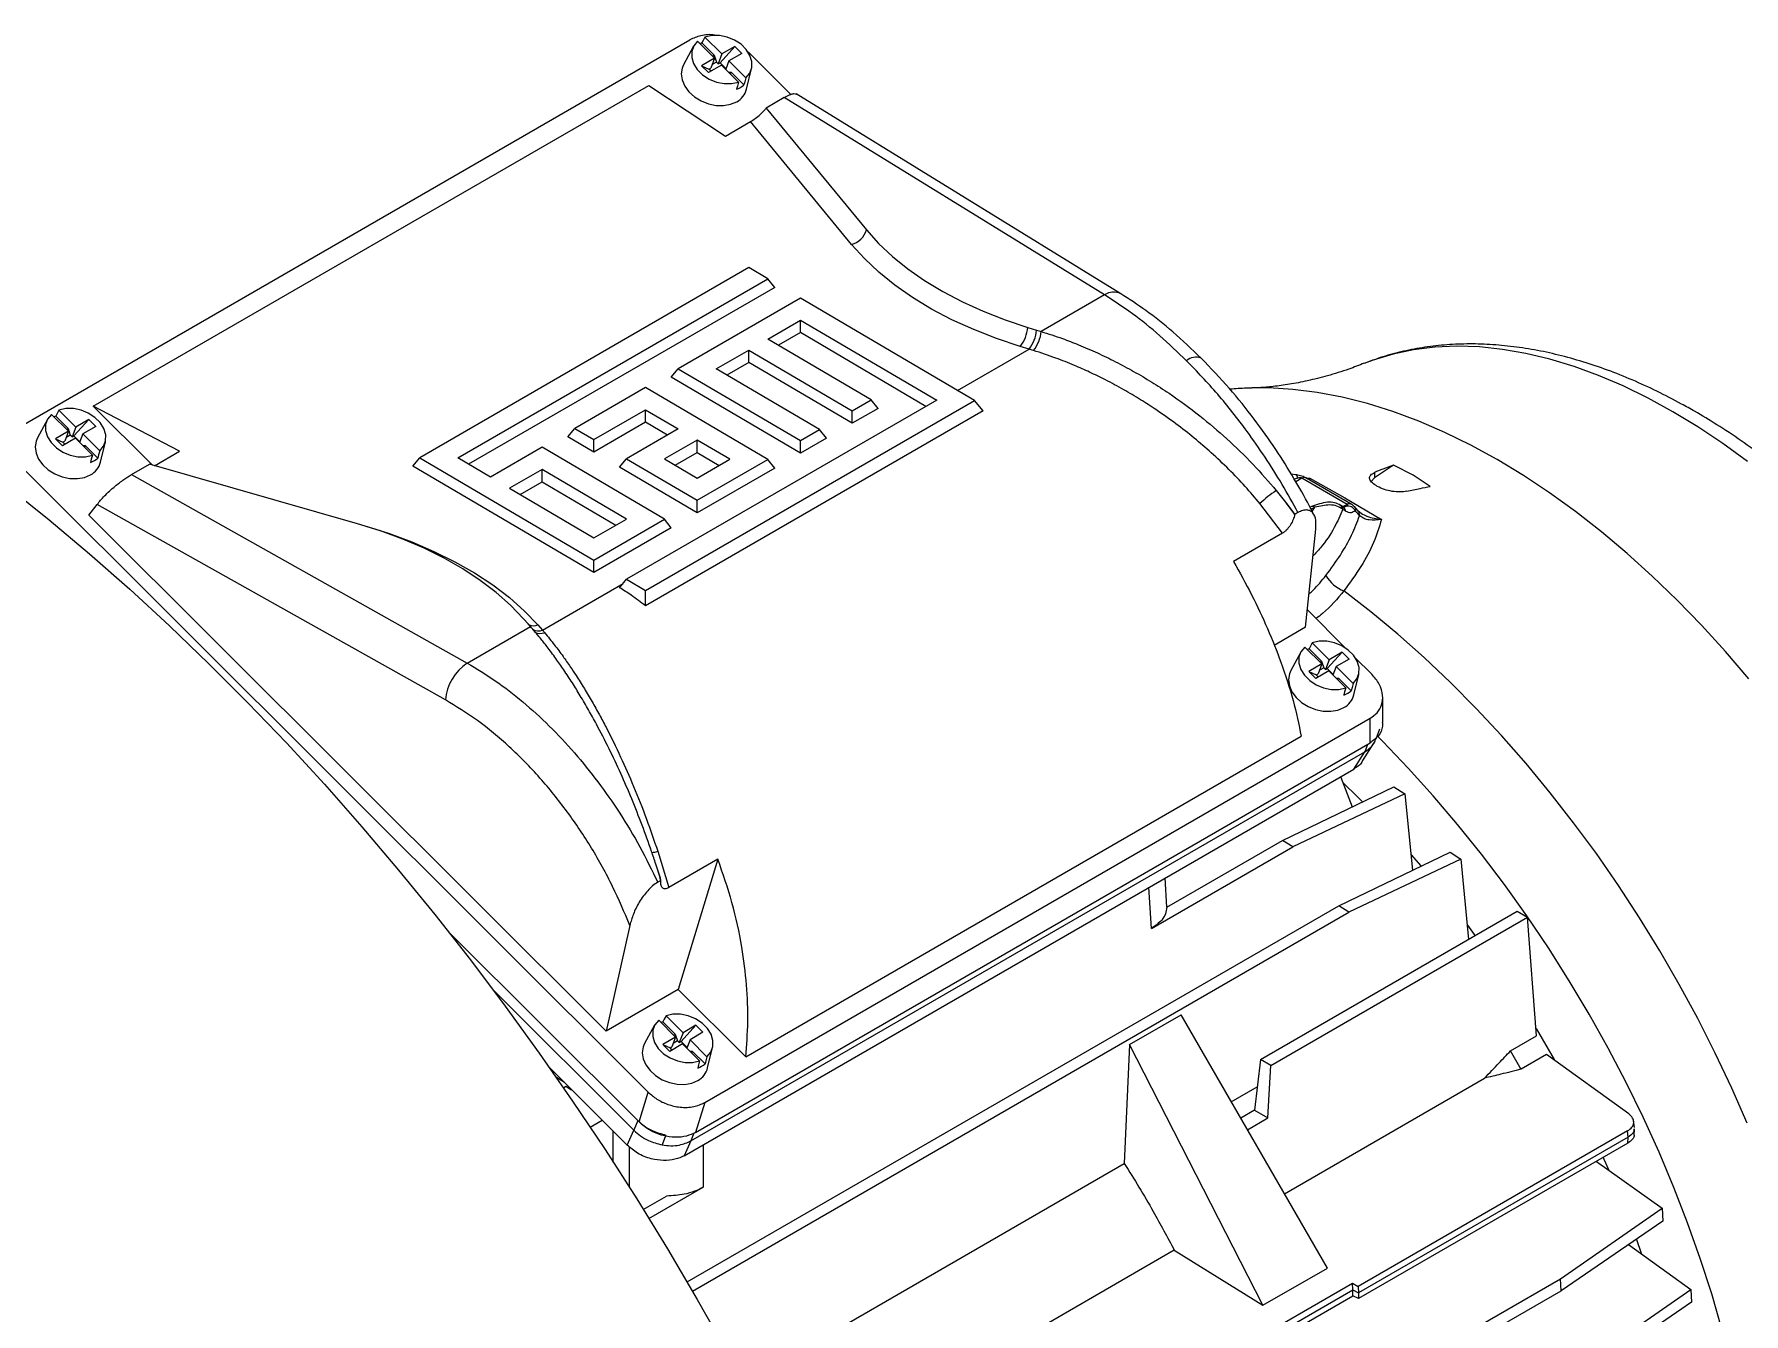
# Model space of a CAD drawing. Header units: millimetres. Extents: x 2 to 418, y 2 to 295.
# Drawn here: x 190.35 to 223.09, y 112.92 to 137.42 of the extents above; entities that cross this region are included whole.
import ezdxf

# ---------------------------------------------------------------- set-up
doc = ezdxf.new("R2010")
doc.units = ezdxf.units.MM

msp = doc.modelspace()

# ---------------------------------------------------------------- linework, layer by layer
at = {"color": 7, "linetype": 'Continuous', "lineweight": 25}
for p, q in [((190.163, 129.96), (202.908, 137.317)), ((202.978, 137.192), (202.786, 136.837)), ((203.056, 137.288), (203.381, 136.964)), ((203.137, 137.256), (203.374, 137.019)), ((203.197, 137.369), (203.522, 137.045)), ((203.77, 137.188), (203.485, 136.877)), ((203.77, 137.188), (203.522, 137.045)), ((203.903, 137.056), (203.77, 137.188)), ((203.381, 136.964), (203.133, 136.821)), ((203.381, 136.964), (203.308, 136.775)), ((203.417, 136.89), (203.334, 136.843)), ((203.343, 137.001), (203.374, 137.019)), ((203.374, 137.019), (203.417, 136.89)), ((203.45, 136.857), (203.417, 136.89)), ((203.522, 137.045), (203.45, 136.857)), ((203.45, 136.857), (203.485, 136.877)), ((203.598, 136.765), (203.485, 136.877)), ((203.655, 136.913), (203.593, 136.752)), ((203.903, 137.056), (203.655, 136.913)), ((203.655, 136.913), (203.98, 136.589)), ((204.021, 137.085), (204.839, 136.268)), ((203.266, 136.688), (203.133, 136.821)), ((203.133, 136.821), (203.273, 136.755)), ((203.514, 136.831), (203.266, 136.688)), ((203.273, 136.755), (203.308, 136.775)), ((203.313, 136.715), (203.273, 136.755)), ((203.514, 136.831), (203.839, 136.507)), ((203.707, 136.688), (203.656, 136.69)), ((203.675, 136.67), (203.707, 136.688)), ((203.944, 136.451), (203.707, 136.688)), ((203.993, 136.372), (204.088, 136.764)), ((191.482, 130.302), (202.121, 136.444)), ((202.121, 136.444), (203.589, 135.474)), ((204.713, 136.209), (204.369, 136.01)), ((210.85, 132.431), (204.713, 136.209)), ((211.16, 132.454), (204.945, 136.281)), ((204.369, 136.01), (206.288, 133.679)), ((203.589, 135.474), (204.069, 135.751)), ((206.005, 133.398), (204.069, 135.751)), ((204.038, 132.954), (197.736, 129.315)), ((204.402, 132.74), (204.038, 132.954)), ((198.462, 129.312), (204.402, 132.74)), ((204.532, 132.577), (204.402, 132.74)), ((204.532, 132.577), (198.667, 129.191)), ((205.028, 132.372), (202.685, 131.019)), ((208.361, 130.413), (205.028, 132.372)), ((210.85, 132.431), (209.637, 131.731)), ((204.401, 131.587), (205.028, 131.949)), ((205.027, 131.71), (205.028, 131.949)), ((205.028, 131.949), (207.635, 130.417)), ((205.027, 131.71), (204.606, 131.467)), ((207.429, 130.298), (205.027, 131.71)), ((209.381, 131.81), (209.549, 131.758)), ((209.549, 131.758), (209.637, 131.731)), ((203.412, 131.016), (204.038, 131.377)), ((204.037, 131.138), (204.038, 131.377)), ((204.038, 131.377), (206.018, 130.214)), ((206.381, 130.423), (204.401, 131.587)), ((209.404, 131.394), (209.236, 131.446)), ((202.552, 130.858), (202.685, 131.019)), ((202.685, 131.019), (205.028, 129.642)), ((205.391, 129.852), (203.412, 131.016)), ((204.037, 131.138), (203.616, 130.895)), ((206.017, 129.974), (204.037, 131.138)), ((202.059, 130.657), (200.705, 129.876)), ((204.401, 129.28), (202.059, 130.657)), ((205.027, 129.403), (202.552, 130.858)), ((207.635, 130.417), (201.695, 126.988)), ((202.058, 126.774), (208.361, 130.413)), ((206.018, 130.214), (206.381, 130.423)), ((206.512, 130.26), (206.381, 130.423)), ((208.522, 130.212), (208.361, 130.413)), ((190.604, 130.048), (190.412, 129.694)), ((190.682, 130.144), (191.007, 129.82)), ((190.763, 130.112), (191, 129.876)), ((190.823, 130.226), (191.148, 129.902)), ((191.395, 130.045), (191.111, 129.734)), ((191.395, 130.045), (191.148, 129.902)), ((191.528, 129.912), (191.395, 130.045)), ((192.613, 129.175), (191.482, 130.302)), ((193.134, 129.438), (191.482, 130.302)), ((202.057, 129.995), (201.067, 129.424)), ((201.069, 129.663), (202.058, 130.234)), ((202.057, 129.995), (202.058, 130.234)), ((208.522, 130.212), (202.057, 126.48)), ((202.479, 129.747), (202.057, 129.995)), ((202.058, 130.234), (202.685, 129.866)), ((206.512, 130.26), (206.017, 129.974)), ((206.017, 129.974), (206.018, 130.214)), ((191.007, 129.82), (190.759, 129.677)), ((190.892, 129.545), (190.759, 129.677)), ((190.759, 129.677), (190.899, 129.611)), ((191.139, 129.688), (190.892, 129.545)), ((191.007, 129.82), (190.934, 129.632)), ((191.042, 129.747), (190.96, 129.699)), ((190.969, 129.858), (191, 129.876)), ((191, 129.876), (191.042, 129.747)), ((191.075, 129.713), (191.042, 129.747)), ((191.148, 129.902), (191.075, 129.713)), ((191.075, 129.713), (191.111, 129.734)), ((191.224, 129.621), (191.111, 129.734)), ((191.139, 129.688), (191.464, 129.363)), ((191.281, 129.769), (191.219, 129.608)), ((191.528, 129.912), (191.281, 129.769)), ((191.281, 129.769), (191.606, 129.445)), ((200.572, 129.715), (200.705, 129.876)), ((201.067, 129.424), (200.572, 129.715)), ((200.705, 129.876), (201.069, 129.663)), ((201.067, 129.424), (201.069, 129.663)), ((202.685, 129.866), (201.695, 129.294)), ((205.522, 129.688), (205.027, 129.403)), ((205.028, 129.642), (205.391, 129.852)), ((205.522, 129.688), (205.391, 129.852)), ((190.899, 129.611), (190.934, 129.632)), ((190.939, 129.572), (190.899, 129.611)), ((191.332, 129.544), (191.281, 129.546)), ((191.301, 129.526), (191.332, 129.544)), ((191.569, 129.308), (191.332, 129.544)), ((191.619, 129.229), (191.714, 129.621)), ((192.656, 129.162), (193.134, 129.438)), ((200.079, 129.515), (199.089, 128.943)), ((202.422, 128.137), (200.079, 129.515)), ((203.048, 129.653), (202.422, 129.291)), ((202.626, 129.17), (203.047, 129.413)), ((203.047, 129.413), (203.048, 129.653)), ((203.047, 129.413), (203.469, 129.165)), ((203.675, 129.284), (203.048, 129.653)), ((205.027, 129.403), (205.028, 129.642)), ((190.13, 129.116), (202.11, 117.168)), ((192.212, 128.992), (192.556, 129.191)), ((196.54, 128.052), (192.556, 129.191)), ((197.602, 129.153), (197.736, 129.315)), ((201.067, 127.117), (197.602, 129.153)), ((197.736, 129.315), (201.068, 127.356)), ((199.089, 128.943), (198.462, 129.312)), ((200.079, 129.092), (199.452, 128.73)), ((200.078, 128.852), (200.079, 129.092)), ((201.696, 128.141), (200.079, 129.092)), ((201.562, 129.133), (201.695, 129.294)), ((203.047, 128.26), (201.562, 129.133)), ((201.695, 129.294), (203.048, 128.499)), ((202.422, 129.291), (203.048, 128.922)), ((204.532, 129.117), (203.047, 128.26)), ((203.048, 128.922), (203.675, 129.284)), ((203.048, 128.499), (204.401, 129.28)), ((204.532, 129.117), (204.401, 129.28)), ((214.504, 128.99), (214.425, 129.002)), ((216.381, 129.173), (216.019, 128.927)), ((216.019, 129.032), (216.019, 128.927)), ((216.759, 128.982), (216.381, 129.173)), ((192.212, 128.992), (198.642, 125.383)), ((199.452, 128.73), (201.068, 127.779)), ((199.657, 128.609), (200.078, 128.852)), ((200.078, 128.852), (201.489, 128.022)), ((215.497, 128.422), (214.63, 128.922)), ((214.69, 128.934), (214.699, 128.93)), ((214.703, 128.928), (214.7, 128.93)), ((215.569, 128.428), (214.703, 128.928)), ((214.783, 128.925), (215.454, 128.549)), ((216.019, 128.927), (215.956, 128.86)), ((217.088, 128.765), (216.759, 128.982)), ((191.399, 128.214), (191.556, 128.421)), ((198.225, 124.678), (191.556, 128.421)), ((203.047, 128.26), (203.048, 128.499)), ((214.257, 127.87), (213.826, 128.437)), ((214.813, 128.378), (214.786, 128.365)), ((215.423, 128.367), (215.369, 128.405)), ((215.454, 128.549), (216.153, 128.134)), ((215.572, 128.426), (215.569, 128.428)), ((215.633, 128.377), (215.639, 128.37)), ((215.697, 128.306), (215.634, 128.378)), ((201.303, 118.337), (191.399, 128.214)), ((201.068, 127.779), (201.696, 128.141)), ((201.068, 127.356), (202.422, 128.137)), ((202.552, 127.974), (202.422, 128.137)), ((214.49, 128.223), (214.491, 128.229)), ((214.553, 128.265), (214.491, 128.229)), ((215.703, 128.299), (215.699, 128.304)), ((215.764, 128.249), (215.702, 128.3)), ((202.552, 127.974), (201.067, 127.117)), ((214.257, 127.87), (213.32, 127.329)), ((214.699, 126.07), (214.895, 127.945)), ((201.067, 127.117), (201.068, 127.356)), ((201.562, 126.826), (201.695, 126.988)), ((201.695, 126.988), (202.058, 126.774)), ((202.057, 126.48), (202.058, 126.774)), ((214.733, 126.4), (215.465, 125.67)), ((198.642, 125.383), (199.854, 126.083)), ((199.808, 126.135), (199.721, 126.233)), ((199.854, 126.083), (199.808, 126.135)), ((199.997, 126.112), (200.084, 126.014)), ((214.699, 126.07), (214.096, 125.722)), ((214.826, 125.772), (215.151, 125.447)), ((214.607, 125.594), (214.415, 125.239)), ((214.685, 125.69), (215.01, 125.366)), ((214.766, 125.658), (215.003, 125.421)), ((214.972, 125.403), (215.003, 125.421)), ((215.003, 125.421), (215.046, 125.292)), ((215.151, 125.447), (215.079, 125.259)), ((215.399, 125.59), (215.114, 125.279)), ((215.399, 125.59), (215.151, 125.447)), ((215.532, 125.458), (215.284, 125.315)), ((215.532, 125.458), (215.399, 125.59)), ((215.651, 125.485), (215.968, 125.168)), ((215.01, 125.366), (214.762, 125.223)), ((214.895, 125.09), (214.762, 125.223)), ((214.762, 125.223), (214.902, 125.157)), ((215.143, 125.233), (214.895, 125.09)), ((214.902, 125.157), (214.937, 125.177)), ((214.942, 125.117), (214.902, 125.157)), ((215.01, 125.366), (214.937, 125.177)), ((215.046, 125.292), (214.963, 125.245)), ((215.079, 125.259), (215.046, 125.292)), ((215.079, 125.259), (215.114, 125.279)), ((215.227, 125.167), (215.114, 125.279)), ((215.143, 125.233), (215.468, 124.909)), ((215.284, 125.315), (215.222, 125.154)), ((215.284, 125.315), (215.609, 124.991)), ((215.335, 125.09), (215.284, 125.092)), ((215.304, 125.072), (215.335, 125.09)), ((215.573, 124.853), (215.335, 125.09)), ((215.622, 124.774), (215.717, 125.166)), ((216.177, 124.254), (216.177, 124.724)), ((203.191, 116.968), (215.934, 124.325)), ((215.934, 123.854), (215.934, 124.325)), ((216.051, 123.933), (216.123, 124.121)), ((203.016, 116.396), (215.934, 123.854)), ((203.977, 117.841), (214.616, 123.982)), ((215.795, 123.516), (216.008, 123.847)), ((202.928, 116.235), (215.834, 123.685)), ((215.621, 123.354), (215.834, 123.685)), ((202.797, 115.951), (215.621, 123.354)), ((215.371, 123.21), (215.593, 122.628)), ((214.26, 121.989), (216.392, 123.011)), ((216.602, 122.879), (214.458, 121.866)), ((216.392, 123.011), (216.602, 122.879)), ((216.602, 122.879), (216.747, 121.416)), ((211.748, 120.302), (214.458, 121.866)), ((212.041, 120.708), (214.26, 121.989)), ((214.458, 121.866), (214.26, 121.989)), ((202.292, 121.779), (202.506, 121.086)), ((203.443, 121.627), (202.506, 121.086)), ((203.443, 121.627), (202.682, 119.133)), ((215.334, 120.738), (217.465, 121.761)), ((217.674, 121.627), (215.53, 120.615)), ((216.722, 121.712), (216.905, 121.498)), ((217.465, 121.761), (217.674, 121.627)), ((217.674, 121.627), (217.818, 120.091)), ((202.354, 121.223), (202.292, 121.186)), ((202.354, 121.223), (202.354, 121.217)), ((212.041, 120.708), (212.008, 121.268)), ((202.854, 113.534), (215.334, 120.738)), ((202.958, 113.357), (215.53, 120.615)), ((213.836, 117.792), (218.753, 120.631)), ((214.033, 117.678), (218.951, 120.517)), ((215.53, 120.615), (215.334, 120.738)), ((218.753, 120.631), (218.951, 120.517)), ((219.124, 118.245), (218.951, 120.517)), ((198.288, 120.235), (201.935, 116.597)), ((201.758, 120.361), (201.303, 118.337)), ((199.136, 119.131), (201.836, 116.437)), ((202.682, 119.133), (201.303, 118.337)), ((203.977, 117.841), (202.682, 119.133)), ((202.31, 118.546), (202.635, 118.222)), ((202.452, 118.628), (202.777, 118.304)), ((211.326, 118.079), (212.316, 118.65)), ((215.116, 113.8), (212.316, 118.65)), ((202.233, 118.45), (202.04, 118.096)), ((202.635, 118.222), (202.388, 118.079)), ((202.392, 118.514), (202.629, 118.278)), ((202.635, 118.222), (202.563, 118.034)), ((202.598, 118.26), (202.629, 118.278)), ((202.629, 118.278), (202.671, 118.149)), ((202.777, 118.304), (202.704, 118.116)), ((203.024, 118.447), (202.74, 118.136)), ((203.024, 118.447), (202.777, 118.304)), ((203.157, 118.314), (202.91, 118.171)), ((203.157, 118.314), (203.024, 118.447)), ((218.624, 117.956), (219.124, 118.245)), ((202.521, 117.947), (202.388, 118.079)), ((202.388, 118.079), (202.528, 118.013)), ((202.768, 118.09), (202.521, 117.947)), ((202.528, 118.013), (202.563, 118.034)), ((202.567, 117.974), (202.528, 118.013)), ((202.671, 118.149), (202.589, 118.101)), ((202.704, 118.116), (202.671, 118.149)), ((202.704, 118.116), (202.74, 118.136)), ((202.853, 118.023), (202.74, 118.136)), ((202.768, 118.09), (203.093, 117.766)), ((202.91, 118.171), (202.848, 118.01)), ((202.91, 118.171), (203.235, 117.847)), ((202.961, 117.946), (202.91, 117.948)), ((202.93, 117.928), (202.961, 117.946)), ((203.198, 117.71), (202.961, 117.946)), ((203.248, 117.631), (203.343, 118.023)), ((211.326, 118.079), (211.228, 115.802)), ((213.881, 113.088), (211.326, 118.079)), ((219.316, 117.887), (218.827, 117.605)), ((220.887, 116.752), (219.316, 117.887)), ((200.218, 117.638), (201.706, 116.154)), ((213.836, 117.792), (213.722, 116.82)), ((214.033, 117.678), (213.836, 117.792)), ((213.976, 116.674), (214.033, 117.678)), ((200.504, 117.353), (200.351, 117.448)), ((200.485, 117.253), (200.53, 117.279)), ((200.53, 117.279), (200.643, 117.214)), ((213.277, 116.985), (213.775, 117.272)), ((214.295, 115.223), (218.128, 117.436)), ((201.935, 116.597), (202.11, 117.168)), ((203.191, 116.968), (203.016, 116.396)), ((200.998, 116.498), (201.228, 116.631)), ((213.722, 116.82), (213.46, 116.669)), ((213.587, 116.449), (213.976, 116.674)), ((213.722, 116.82), (213.976, 116.674)), ((220.998, 116.492), (220.98, 116.626)), ((201.441, 115.825), (201.441, 116.418)), ((201.706, 116.154), (201.836, 116.437)), ((202.928, 116.235), (202.797, 115.951)), ((220.865, 116.424), (215.707, 113.446)), ((220.877, 116.307), (215.71, 113.324)), ((220.877, 116.307), (220.865, 116.424)), ((220.871, 116.191), (220.877, 116.307)), ((220.99, 116.344), (220.999, 116.465)), ((220.871, 116.191), (215.713, 113.214)), ((203.944, 111.597), (211.228, 115.802)), ((220.268, 115.843), (221.531, 114.947)), ((202.124, 114.746), (203.165, 115.347)), ((202.016, 114.92), (202.463, 115.178)), ((219.582, 113.596), (221.531, 114.947)), ((221.531, 114.947), (221.542, 114.699)), ((221.542, 114.699), (219.591, 113.365)), ((221.034, 114.345), (221.127, 114.083)), ((212.185, 114.141), (205.639, 110.362)), ((212.185, 114.141), (213.881, 113.088)), ((220.885, 114.25), (222.08, 113.392)), ((213.881, 113.088), (215.116, 113.8)), ((205.797, 107.853), (215.6, 113.512)), ((205.845, 107.747), (215.604, 113.381)), ((206.563, 106.081), (219.582, 113.596)), ((206.642, 105.889), (219.591, 113.365)), ((215.6, 113.512), (215.707, 113.446)), ((215.604, 113.381), (215.6, 113.512)), ((215.607, 113.271), (215.604, 113.381)), ((215.604, 113.381), (215.71, 113.324)), ((215.707, 113.446), (215.71, 113.324)), ((215.71, 113.324), (215.713, 113.214)), ((219.591, 113.365), (219.582, 113.596)), ((220.13, 112.042), (222.08, 113.392)), ((222.08, 113.392), (222.089, 113.144)), ((205.885, 107.658), (215.607, 113.271)), ((215.713, 113.214), (215.607, 113.271)), ((222.089, 113.144), (220.137, 111.81))]:
    msp.add_line(p, q, dxfattribs=at)
at = {"color": 8, "linetype": 'Continuous', "lineweight": 25}
for p, q in [((208.036, 130.604), (209.404, 131.394)), ((214.551, 128.922), (214.484, 128.906)), ((214.63, 128.922), (214.515, 128.851)), ((214.709, 128.921), (214.783, 128.925)), ((214.738, 128.908), (214.783, 128.925)), ((214.783, 128.925), (214.771, 128.889)), ((214.878, 128.366), (214.803, 128.331)), ((214.828, 128.282), (214.878, 128.366)), ((215.407, 128.379), (215.497, 128.422)), ((215.417, 128.361), (215.476, 128.387)), ((215.627, 128.385), (215.633, 128.377)), ((200.084, 126.014), (201.627, 126.904)), ((215.888, 123.827), (215.834, 123.685)), ((211.748, 120.302), (211.7, 121.091)), ((201.908, 116.624), (201.836, 116.437)), ((202.441, 116.33), (202.375, 116.159)), ((202.985, 116.384), (202.928, 116.235)), ((201.752, 115.339), (201.752, 116.119)), ((203.165, 116.164), (203.165, 115.347))]:
    msp.add_line(p, q, dxfattribs=at)
at = {"color": 7, "linetype": 'Continuous', "lineweight": 25, "flags": 128}
for points in [[(203.056, 137.288), (202.983, 137.199), (202.944, 137.094), (202.942, 136.978), (202.978, 136.86), (203.048, 136.747), (203.149, 136.646), (203.274, 136.564), (203.415, 136.507), (203.562, 136.477), (203.707, 136.477), (203.839, 136.507)], [(203.137, 137.256), (203.117, 137.248), (203.102, 137.241)], [(203.197, 137.369), (203.164, 137.306), (203.137, 137.256)], [(203.98, 136.589), (204.054, 136.677), (204.092, 136.783), (204.094, 136.899), (204.058, 137.017), (203.988, 137.13), (203.887, 137.231), (203.762, 137.312), (203.621, 137.37), (203.474, 137.4), (203.33, 137.399), (203.197, 137.369)], [(202.786, 136.837), (202.76, 136.776), (202.742, 136.664), (202.759, 136.547), (202.809, 136.431), (202.889, 136.322), (202.995, 136.225), (203.122, 136.147), (203.262, 136.091), (203.408, 136.061), (203.553, 136.058), (203.687, 136.081), (203.805, 136.131)], [(203.98, 136.589), (203.96, 136.512), (203.944, 136.451)], [(203.839, 136.507), (203.818, 136.43), (203.802, 136.37)], [(206.288, 133.679), (206.522, 133.419), (206.787, 133.17), (207.081, 132.932), (207.404, 132.707), (207.754, 132.495), (208.128, 132.299), (208.526, 132.119), (208.944, 131.955), (209.381, 131.81)], [(209.236, 131.446), (208.779, 131.598), (208.343, 131.768), (207.927, 131.957), (207.536, 132.162), (207.171, 132.383), (206.834, 132.618), (206.526, 132.866), (206.249, 133.127), (206.005, 133.398)], [(190.682, 130.144), (190.608, 130.056), (190.569, 129.95), (190.568, 129.834), (190.604, 129.716), (190.674, 129.603), (190.775, 129.502), (190.9, 129.421), (191.041, 129.363), (191.188, 129.333), (191.332, 129.333), (191.464, 129.363)], [(190.763, 130.112), (190.743, 130.104), (190.728, 130.098)], [(190.823, 130.226), (190.789, 130.162), (190.763, 130.112)], [(191.606, 129.445), (191.679, 129.534), (191.718, 129.639), (191.72, 129.755), (191.684, 129.873), (191.613, 129.986), (191.512, 130.087), (191.387, 130.169), (191.247, 130.226), (191.1, 130.256), (190.955, 130.256), (190.823, 130.226)], [(190.412, 129.694), (190.385, 129.632), (190.368, 129.521), (190.385, 129.404), (190.434, 129.287), (190.515, 129.178), (190.621, 129.082), (190.748, 129.004), (190.888, 128.948), (191.034, 128.917), (191.178, 128.914), (191.313, 128.938), (191.431, 128.987)], [(191.464, 129.363), (191.444, 129.287), (191.428, 129.226)], [(191.606, 129.445), (191.585, 129.368), (191.569, 129.308)], [(189.856, 128.75), (190.637, 128.124), (191.412, 127.472), (192.181, 126.796), (192.943, 126.095), (193.698, 125.37), (194.444, 124.622), (195.182, 123.853), (195.909, 123.062), (196.625, 122.25), (197.33, 121.419), (198.023, 120.569), (198.704, 119.701), (199.37, 118.816), (200.023, 117.914), (200.661, 116.998), (201.283, 116.067), (201.889, 115.123), (202.478, 114.166), (203.05, 113.198), (203.604, 112.22)], [(199.721, 126.233), (199.475, 126.489), (199.199, 126.734), (198.893, 126.967), (198.559, 127.187), (198.2, 127.393), (197.816, 127.583), (197.41, 127.757), (196.984, 127.913), (196.54, 128.052)], [(223.154, 116.572), (222.86, 117.245), (222.544, 117.914), (222.21, 118.575), (221.856, 119.229), (221.484, 119.873), (221.095, 120.506), (220.689, 121.127), (220.268, 121.734), (219.832, 122.326), (219.383, 122.901), (218.922, 123.459), (218.449, 123.998), (217.965, 124.516), (217.472, 125.012), (216.971, 125.487), (216.463, 125.937), (215.949, 126.363), (215.431, 126.763)], [(214.826, 125.772), (214.793, 125.708), (214.766, 125.658)], [(215.609, 124.991), (215.683, 125.079), (215.721, 125.185), (215.723, 125.301), (215.687, 125.419), (215.617, 125.532), (215.516, 125.633), (215.391, 125.714), (215.25, 125.772), (215.103, 125.802), (214.958, 125.802), (214.826, 125.772)], [(214.685, 125.69), (214.611, 125.601), (214.573, 125.496), (214.571, 125.38), (214.607, 125.262), (214.677, 125.149), (214.778, 125.048), (214.903, 124.966), (215.044, 124.909), (215.191, 124.879), (215.336, 124.879), (215.468, 124.909)], [(214.766, 125.658), (214.746, 125.65), (214.731, 125.644)], [(214.415, 125.239), (214.389, 125.178), (214.371, 125.066), (214.388, 124.949), (214.438, 124.833), (214.518, 124.724), (214.624, 124.628), (214.751, 124.549), (214.891, 124.494), (215.037, 124.463), (215.182, 124.46), (215.316, 124.483), (215.434, 124.533)], [(215.468, 124.909), (215.447, 124.832), (215.431, 124.772)], [(215.609, 124.991), (215.589, 124.914), (215.573, 124.853)], [(223.221, 109.968), (223.121, 110.623), (222.996, 111.285), (222.846, 111.954), (222.673, 112.628), (222.477, 113.305), (222.258, 113.984), (222.016, 114.664), (221.753, 115.342), (221.468, 116.017), (221.162, 116.688), (220.837, 117.354), (220.492, 118.012), (220.129, 118.661), (219.748, 119.301), (219.35, 119.928), (218.937, 120.543), (218.508, 121.143), (218.066, 121.727), (217.61, 122.295), (217.143, 122.844), (216.664, 123.373), (216.176, 123.882), (216.071, 123.987)], [(215.425, 123.084), (215.695, 122.819), (215.787, 122.726)], [(217.8, 120.363), (217.927, 120.189), (217.945, 120.165)], [(202.31, 118.546), (202.237, 118.458), (202.198, 118.352), (202.197, 118.236), (202.232, 118.118), (202.303, 118.005), (202.404, 117.904), (202.529, 117.823), (202.669, 117.765), (202.817, 117.735), (202.961, 117.736), (203.093, 117.766)], [(202.452, 118.628), (202.418, 118.564), (202.392, 118.514)], [(203.235, 117.847), (203.308, 117.936), (203.347, 118.041), (203.348, 118.157), (203.313, 118.275), (203.242, 118.388), (203.141, 118.489), (203.016, 118.571), (202.876, 118.628), (202.729, 118.658), (202.584, 118.658), (202.452, 118.628)], [(202.392, 118.514), (202.372, 118.506), (202.357, 118.5)], [(219.113, 118.388), (219.457, 117.791), (219.462, 117.782)], [(202.04, 118.096), (202.014, 118.034), (201.997, 117.923), (202.014, 117.806), (202.063, 117.689), (202.144, 117.58), (202.25, 117.484), (202.377, 117.406), (202.517, 117.35), (202.663, 117.32), (202.807, 117.316), (202.942, 117.34), (203.06, 117.389)], [(203.093, 117.766), (203.073, 117.689), (203.057, 117.628)], [(203.235, 117.847), (203.214, 117.77), (203.198, 117.71)], [(220.398, 115.918), (220.412, 115.885), (220.5, 115.687)]]:
    msp.add_lwpolyline(points, dxfattribs=at)
at = {"color": 8, "linetype": 'Continuous', "lineweight": 25, "flags": 128}
for points in [[(221.735, 130.196), (221.258, 130.457), (220.783, 130.689), (220.31, 130.891), (219.841, 131.062), (219.377, 131.202), (218.919, 131.311), (218.469, 131.389), (218.028, 131.435), (217.596, 131.448), (217.176, 131.43), (216.768, 131.38), (216.374, 131.298), (215.994, 131.184), (215.821, 131.12)], [(218.369, 129.279), (217.867, 129.554), (217.366, 129.8), (216.867, 130.016), (216.373, 130.2), (215.883, 130.354), (215.399, 130.476), (214.923, 130.566), (214.456, 130.624), (213.998, 130.65), (213.665, 130.648)], [(223.161, 129.245), (222.688, 129.589), (222.212, 129.907), (221.735, 130.196)], [(223.188, 125.08), (222.741, 125.603), (222.283, 126.106), (221.815, 126.588), (221.339, 127.047), (220.855, 127.484), (220.365, 127.895), (219.871, 128.282), (219.372, 128.642), (218.871, 128.974), (218.369, 129.279)], [(214.551, 128.922), (214.545, 128.943), (214.538, 128.961), (214.529, 128.974), (214.52, 128.984), (214.509, 128.989), (214.505, 128.99)], [(196.72, 127.999), (197.138, 127.867), (197.583, 127.704), (198.007, 127.522), (198.407, 127.323), (198.783, 127.109), (199.132, 126.879), (199.451, 126.636), (199.74, 126.379), (199.997, 126.112)]]:
    msp.add_lwpolyline(points, dxfattribs=at)
at = {"color": 7, "linetype": 'Continuous', "lineweight": 25}
for centre, radius, start, end in [((203.65, 136.796), 0.453, 289.6129, 310.3817), ((203.623, 136.467), 0.383, 298.4333, 345.629), ((205.896, 133.791), 0.408, 285.5295, 344.0046), ((208.662, 131.885), 0.722, 322.5487, 354.0212), ((208.831, 131.833), 0.722, 322.5476, 354.0212), ((208.906, 131.818), 0.737, 322.3518, 353.2084), ((191.276, 129.653), 0.453, 289.6134, 310.3812), ((191.248, 129.324), 0.383, 298.4333, 345.6287), ((215.121, 127.126), 1.843, 122.2457, 134.6624), ((208.213, 115.172), 15.703, 59.9377, 60.0677), ((215.507, 128.234), 0.156, 24.2704, 101.1991), ((215.688, 127.406), 0.692, 209.9993, 248.195), ((199.178, 124.59), 0.957, 124.0751, 174.7673), ((215.279, 125.198), 0.453, 289.6139, 310.3807), ((215.252, 124.869), 0.383, 298.4334, 345.6278), ((197.727, 105.657), 24.248, 29.5206, 30.4794), ((202.905, 118.055), 0.453, 289.6144, 310.3802), ((202.877, 117.726), 0.383, 298.4334, 345.6275)]:
    msp.add_arc(centre, radius, start, end, dxfattribs=at)
at = {"color": 8, "linetype": 'Continuous', "lineweight": 25}
for centre, radius, start, end in [((211.025, 132.179), 0.307, 63.717, 124.8153), ((212.598, 130.972), 0.268, 67.9048, 131.5511), ((214.672, 128.86), 0.0764, 75.7465, 123.9669), ((214.672, 128.861), 0.0741, 65.3903, 123.9002), ((214.835, 128.315), 0.0665, 49.3515, 109.0518), ((215.309, 128.32), 0.103, 3.8532, 54.5148), ((215.363, 128.284), 0.103, 4.1478, 54.1301), ((215.538, 128.361), 0.0742, 65.4953, 123.8916), ((215.54, 128.362), 0.0722, 61.5971, 124.3899), ((215.586, 128.21), 0.146, 357.6197, 40.6002), ((215.595, 128.208), 0.141, 357.2548, 42.0439), ((199.914, 126.361), 0.262, 250.5419, 288.3885), ((200.002, 126.252), 0.252, 245.4075, 289.0015), ((200.045, 126.2), 0.25, 244.7895, 289.0376), ((202.093, 122.456), 0.705, 276.8946, 286.3939)]:
    msp.add_arc(centre, radius, start, end, dxfattribs=at)
at = {"color": 7, "linetype": 'Continuous', "lineweight": 25}
for points, knots in [([(203.395, 137.401), (203.39, 137.402), (203.295, 137.424), (203.114, 137.406), (202.975, 137.346), (202.908, 137.317)], [0, 0, 0, 0, 0.028089, 0.530333, 1, 1, 1, 1]), ([(204.713, 136.209), (204.749, 136.228), (204.825, 136.269), (204.906, 136.293), (204.931, 136.283), (204.943, 136.278)], [0, 0, 0, 0, 0.3237709, 0.6788255, 1, 1, 1, 1]), ([(204.069, 135.751), (204.099, 135.77), (204.161, 135.808), (204.254, 135.885), (204.326, 135.955), (204.355, 135.992), (204.369, 136.01)], [0, 0, 0, 0, 0.270979, 0.550438, 0.775568, 1, 1, 1, 1]), ([(212.42, 131.172), (212.25, 131.335), (211.91, 131.661), (211.382, 132.085), (211.027, 132.315), (210.85, 132.431)], [0, 0, 0, 0, 0.331152, 0.66448, 1, 1, 1, 1]), ([(212.699, 131.22), (212.519, 131.392), (212.173, 131.723), (211.656, 132.132), (211.321, 132.35), (211.161, 132.454)], [0, 0, 0, 0, 0.360076, 0.6934247, 1, 1, 1, 1]), ([(209.637, 131.731), (209.772, 131.688), (210.011, 131.611), (210.369, 131.472), (210.709, 131.325), (211.061, 131.155), (211.408, 130.969), (211.751, 130.767), (212.177, 130.491), (212.664, 130.134), (213.202, 129.677), (213.696, 129.199), (213.993, 128.854), (214.138, 128.685)], [0, 0, 0, 0, 0.080901, 0.143559, 0.216508, 0.287476, 0.359183, 0.432163, 0.503257, 0.633362, 0.75522, 0.880287, 1, 1, 1, 1]), ([(209.489, 131.368), (209.473, 131.373), (209.445, 131.382), (209.417, 131.39), (209.404, 131.394)], [0, 0, 0, 0, 0.5599813, 1, 1, 1, 1]), ([(213.826, 128.437), (213.732, 128.547), (213.542, 128.771), (213.229, 129.096), (212.903, 129.404), (212.563, 129.696), (212.211, 129.972), (211.866, 130.217), (211.532, 130.432), (211.21, 130.623), (210.884, 130.799), (210.569, 130.952), (210.251, 131.093), (209.893, 131.236), (209.631, 131.322), (209.489, 131.368)], [0, 0, 0, 0, 0.081155, 0.164873, 0.251173, 0.330595, 0.413684, 0.500448, 0.566191, 0.636489, 0.711346, 0.775934, 0.837031, 0.91172, 1, 1, 1, 1]), ([(222.15, 130.203), (222.067, 130.25), (221.827, 130.386), (221.429, 130.591), (220.956, 130.808), (220.483, 130.996), (220.012, 131.155), (219.544, 131.285), (219.081, 131.384), (218.623, 131.452), (218.173, 131.49), (217.731, 131.497), (217.3, 131.473), (216.88, 131.418), (216.474, 131.333), (216.12, 131.234), (215.908, 131.151), (215.822, 131.117)], [0, 0, 0, 0, 0.038082, 0.109862, 0.181678, 0.253457, 0.325143, 0.396667, 0.467948, 0.538899, 0.609429, 0.679457, 0.748921, 0.817785, 0.886053, 0.953763, 1, 1, 1, 1]), ([(214.553, 128.265), (214.454, 128.446), (214.256, 128.805), (213.928, 129.325), (213.521, 129.908), (213.024, 130.542), (212.621, 130.963), (212.42, 131.172)], [0, 0, 0, 0, 0.168936, 0.335661, 0.500178, 0.750875, 1, 1, 1, 1]), ([(214.864, 128.21), (214.833, 128.273), (214.714, 128.512), (214.471, 128.936), (214.122, 129.493), (213.709, 130.071), (213.233, 130.664), (212.881, 131.03), (212.699, 131.22)], [0, 0, 0, 0, 0.056033, 0.214554, 0.388157, 0.576889, 0.780812, 1, 1, 1, 1]), ([(215.822, 131.124), (215.724, 131.085), (215.487, 130.992), (215.122, 130.881), (214.74, 130.785), (214.391, 130.718), (214.082, 130.677), (213.84, 130.655), (213.714, 130.651), (213.667, 130.65)], [0, 0, 0, 0, 0.121139, 0.294024, 0.45992, 0.618455, 0.769779, 0.914348, 1, 1, 1, 1]), ([(213.667, 130.646), (213.634, 130.646), (213.495, 130.645), (213.356, 130.634), (213.251, 130.626)], [0, 0, 0, 0, 0.237651, 1, 1, 1, 1]), ([(228.775, 108.711), (228.809, 108.737), (228.948, 108.843), (229.175, 109.057), (229.455, 109.351), (229.714, 109.672), (229.954, 110.016), (230.173, 110.385), (230.372, 110.776), (230.548, 111.189), (230.703, 111.624), (230.835, 112.079), (230.943, 112.552), (231.028, 113.044), (231.089, 113.551), (231.126, 114.072), (231.139, 114.607), (231.129, 115.153), (231.095, 115.71), (231.037, 116.275), (230.957, 116.847), (230.853, 117.425), (230.728, 118.008), (230.58, 118.594), (230.411, 119.182), (230.221, 119.77), (230.011, 120.357), (229.78, 120.943), (229.53, 121.524), (229.262, 122.101), (228.976, 122.672), (228.672, 123.235), (228.351, 123.79), (228.015, 124.334), (227.664, 124.867), (227.298, 125.387), (226.918, 125.894), (226.526, 126.386), (226.123, 126.861), (225.708, 127.319), (225.283, 127.758), (224.849, 128.178), (224.407, 128.578), (223.958, 128.956), (223.502, 129.311), (223.041, 129.643), (222.59, 129.942), (222.292, 130.119), (222.15, 130.203)], [0, 0, 0, 0, 0.006645, 0.027506, 0.048452, 0.06952, 0.09074, 0.112129, 0.133696, 0.155437, 0.177338, 0.199381, 0.22154, 0.243791, 0.266108, 0.28847, 0.310856, 0.333254, 0.355647, 0.37803, 0.400397, 0.422745, 0.445074, 0.467383, 0.489674, 0.511946, 0.534203, 0.556446, 0.578678, 0.6009, 0.623116, 0.645328, 0.667538, 0.689749, 0.711963, 0.734182, 0.75641, 0.778648, 0.800899, 0.823165, 0.84545, 0.867755, 0.890082, 0.912433, 0.934808, 0.957209, 0.979633, 1, 1, 1, 1]), ([(216.049, 128.781), (216.016, 128.803), (215.95, 128.848), (215.918, 128.921), (215.936, 128.987), (215.991, 129.017), (216.019, 129.032)], [0, 0, 0, 0, 0.249871, 0.499708, 0.749536, 1, 1, 1, 1]), ([(216.381, 129.173), (216.314, 129.148), (216.193, 129.103), (216.072, 129.054), (216.019, 129.032)], [0, 0, 0, 0, 0.559898, 1, 1, 1, 1]), ([(191.556, 128.421), (191.6, 128.474), (191.689, 128.581), (191.878, 128.755), (192.064, 128.9), (192.165, 128.963), (192.212, 128.992)], [0, 0, 0, 0, 0.2874064, 0.5838205, 0.8027493, 1, 1, 1, 1]), ([(214.138, 128.685), (214.206, 128.601), (214.327, 128.451), (214.441, 128.297), (214.491, 128.229)], [0, 0, 0, 0, 0.560502, 1, 1, 1, 1]), ([(214.138, 128.685), (214.206, 128.6), (214.327, 128.448), (214.44, 128.292), (214.49, 128.223)], [0, 0, 0, 0, 0.560505, 1, 1, 1, 1]), ([(214.69, 128.934), (214.677, 128.941), (214.651, 128.955), (214.587, 128.978), (214.537, 128.985), (214.504, 128.99)], [0, 0, 0, 0, 0.243595, 0.494435, 1, 1, 1, 1]), ([(214.629, 128.923), (214.628, 128.924), (214.626, 128.925), (214.622, 128.927), (214.615, 128.929), (214.606, 128.93), (214.583, 128.93), (214.565, 128.925), (214.551, 128.922)], [0, 0, 0, 0, 0.040431, 0.081291, 0.169008, 0.271678, 0.391405, 1, 1, 1, 1]), ([(214.63, 128.922), (214.63, 128.923), (214.63, 128.923), (214.629, 128.923), (214.629, 128.923)], [0, 0, 0, 0, 0.558965, 1, 1, 1, 1]), ([(216.641, 128.673), (216.598, 128.667), (216.513, 128.654), (216.357, 128.667), (216.202, 128.703), (216.12, 128.743), (216.079, 128.763)], [0, 0, 0, 0, 0.2500611, 0.4999904, 0.7498171, 1, 1, 1, 1]), ([(216.641, 128.673), (216.724, 128.692), (216.874, 128.724), (217.022, 128.753), (217.088, 128.765)], [0, 0, 0, 0, 0.560107, 1, 1, 1, 1]), ([(215.371, 128.403), (215.333, 128.422), (215.255, 128.462), (215.063, 128.47), (214.915, 128.415), (214.813, 128.378)], [0, 0, 0, 0, 0.230376, 0.473136, 1, 1, 1, 1]), ([(215.412, 128.327), (215.375, 128.351), (215.303, 128.398), (215.121, 128.422), (214.974, 128.388), (214.878, 128.366)], [0, 0, 0, 0, 0.265327, 0.518799, 1, 1, 1, 1]), ([(215.476, 128.387), (215.487, 128.394), (215.499, 128.401), (215.505, 128.411), (215.506, 128.415), (215.504, 128.418), (215.502, 128.42), (215.5, 128.421), (215.499, 128.421)], [0, 0, 0, 0, 0.608935, 0.728653, 0.831158, 0.918678, 0.959304, 1, 1, 1, 1]), ([(215.499, 128.421), (215.499, 128.421), (215.498, 128.422), (215.497, 128.422), (215.497, 128.422)], [0, 0, 0, 0, 0.560707, 1, 1, 1, 1]), ([(215.633, 128.377), (215.624, 128.387), (215.61, 128.402), (215.585, 128.419), (215.57, 128.427), (215.563, 128.43)], [0, 0, 0, 0, 0.47693, 0.749132, 1, 1, 1, 1]), ([(214.49, 128.223), (214.482, 128.193), (214.466, 128.132), (214.423, 128.047), (214.379, 127.982), (214.341, 127.937), (214.299, 127.897), (214.271, 127.879), (214.257, 127.87)], [0, 0, 0, 0, 0.248583, 0.498164, 0.626591, 0.749075, 0.873994, 1, 1, 1, 1]), ([(214.895, 127.945), (214.898, 128.006), (214.904, 128.128), (214.859, 128.241), (214.795, 128.298), (214.73, 128.318), (214.649, 128.312), (214.585, 128.281), (214.553, 128.265)], [0, 0, 0, 0, 0.248607, 0.498135, 0.623636, 0.74866, 0.874038, 1, 1, 1, 1]), ([(215.088, 127.06), (215.185, 127.191), (215.377, 127.452), (215.592, 127.836), (215.686, 128.082), (215.733, 128.204)], [0, 0, 0, 0, 0.335672, 0.668626, 1, 1, 1, 1]), ([(215.465, 128.292), (215.455, 128.298), (215.438, 128.31), (215.42, 128.322), (215.412, 128.327)], [0, 0, 0, 0, 0.560014, 1, 1, 1, 1]), ([(216.153, 128.134), (216.108, 127.987), (216.017, 127.693), (215.775, 127.232), (215.545, 126.919), (215.431, 126.763)], [0, 0, 0, 0, 0.333147, 0.666491, 1, 1, 1, 1]), ([(215.649, 128.298), (215.625, 128.282), (215.588, 128.258), (215.522, 128.262), (215.484, 128.282), (215.465, 128.292)], [0, 0, 0, 0, 0.497499, 0.748599, 1, 1, 1, 1]), ([(215.733, 128.204), (215.717, 128.222), (215.689, 128.253), (215.661, 128.285), (215.649, 128.298)], [0, 0, 0, 0, 0.5600022, 1, 1, 1, 1]), ([(215.736, 128.201), (215.736, 128.202), (215.734, 128.203), (215.733, 128.204), (215.733, 128.204)], [0, 0, 0, 0, 0.559943, 1, 1, 1, 1]), ([(216.153, 128.134), (216.073, 128.124), (215.953, 128.109), (215.816, 128.145), (215.763, 128.183), (215.736, 128.201)], [0, 0, 0, 0, 0.509466, 0.759125, 1, 1, 1, 1]), ([(213.32, 127.329), (213.437, 127.116), (213.675, 126.687), (213.977, 126.039), (214.248, 125.361), (214.475, 124.663), (214.569, 124.208), (214.616, 123.982)], [0, 0, 0, 0, 0.184492, 0.37137, 0.559429, 0.780813, 1, 1, 1, 1]), ([(202.057, 126.48), (201.966, 126.55), (201.805, 126.674), (201.636, 126.779), (201.562, 126.826)], [0, 0, 0, 0, 0.560174, 1, 1, 1, 1]), ([(202.173, 121.778), (202.114, 121.945), (201.994, 122.285), (201.796, 122.783), (201.585, 123.273), (201.359, 123.753), (201.151, 124.156), (200.966, 124.491), (200.812, 124.753), (200.654, 125.009), (200.498, 125.246), (200.336, 125.478), (200.185, 125.681), (200.023, 125.888), (199.916, 126.011), (199.854, 126.083)], [0, 0, 0, 0, 0.095349, 0.194118, 0.292551, 0.39202, 0.496772, 0.558758, 0.623783, 0.684999, 0.75048, 0.809781, 0.876122, 0.92774, 1, 1, 1, 1]), ([(200.084, 126.014), (200.092, 126.004), (200.106, 125.988), (200.12, 125.971), (200.127, 125.963)], [0, 0, 0, 0, 0.5599843, 1, 1, 1, 1]), ([(200.127, 125.963), (200.19, 125.886), (200.308, 125.743), (200.471, 125.523), (200.608, 125.327), (200.744, 125.122), (200.884, 124.9), (201.033, 124.648), (201.172, 124.401), (201.356, 124.054), (201.578, 123.602), (201.837, 123.014), (202.077, 122.41), (202.221, 121.986), (202.292, 121.779)], [0, 0, 0, 0, 0.0781407, 0.145856, 0.2031431, 0.2500042, 0.3177428, 0.3819962, 0.442766, 0.500053, 0.6286819, 0.7490782, 0.8774243, 1, 1, 1, 1]), ([(198.642, 125.383), (198.822, 125.275), (199.182, 125.058), (199.709, 124.649), (200.218, 124.187), (200.699, 123.673), (201.152, 123.114), (201.571, 122.51), (201.96, 121.867), (202.181, 121.414), (202.292, 121.186)], [0, 0, 0, 0, 0.125826, 0.251091, 0.375799, 0.499958, 0.62262, 0.746845, 0.872636, 1, 1, 1, 1]), ([(215.934, 124.325), (215.982, 124.358), (216.082, 124.428), (216.167, 124.583), (216.188, 124.772), (216.128, 124.981), (216.02, 125.107), (215.968, 125.168)], [0, 0, 0, 0, 0.17818, 0.368084, 0.563086, 0.788869, 1, 1, 1, 1]), ([(201.758, 120.361), (201.652, 120.61), (201.439, 121.115), (201.032, 121.847), (200.566, 122.547), (200.036, 123.203), (199.457, 123.79), (198.847, 124.298), (198.431, 124.552), (198.225, 124.678)], [0, 0, 0, 0, 0.1366441, 0.2765565, 0.4185365, 0.5612752, 0.7101409, 0.8568432, 1, 1, 1, 1]), ([(216.168, 124.253), (216.17, 124.227), (216.178, 124.129), (216.104, 123.98), (215.99, 123.895), (215.934, 123.854)], [0, 0, 0, 0, 0.158366, 0.593291, 1, 1, 1, 1]), ([(215.834, 123.685), (215.872, 123.711), (215.948, 123.764), (216.022, 123.851), (216.036, 123.915), (216.041, 123.936)], [0, 0, 0, 0, 0.396936, 0.80056, 1, 1, 1, 1]), ([(215.789, 123.52), (215.785, 123.509), (215.757, 123.438), (215.684, 123.393), (215.621, 123.354)], [0, 0, 0, 0, 0.150106, 1, 1, 1, 1]), ([(202.354, 121.223), (202.322, 121.327), (202.263, 121.513), (202.201, 121.697), (202.173, 121.778)], [0, 0, 0, 0, 0.559491, 1, 1, 1, 1]), ([(202.354, 121.217), (202.321, 121.323), (202.263, 121.511), (202.201, 121.696), (202.173, 121.778)], [0, 0, 0, 0, 0.559496, 1, 1, 1, 1]), ([(203.977, 117.841), (203.995, 118.064), (204.031, 118.514), (204.003, 119.222), (203.907, 119.985), (203.732, 120.796), (203.539, 121.351), (203.443, 121.627)], [0, 0, 0, 0, 0.185823, 0.373455, 0.561629, 0.782325, 1, 1, 1, 1]), ([(202.292, 121.186), (202.259, 121.165), (202.194, 121.122), (202.099, 121.027), (202.012, 120.92), (201.913, 120.77), (201.817, 120.574), (201.778, 120.432), (201.758, 120.361)], [0, 0, 0, 0, 0.1248875, 0.2502614, 0.3716456, 0.5005684, 0.7495304, 1, 1, 1, 1]), ([(202.506, 121.086), (202.492, 121.079), (202.464, 121.065), (202.428, 121.06), (202.398, 121.065), (202.369, 121.088), (202.349, 121.137), (202.352, 121.19), (202.354, 121.217)], [0, 0, 0, 0, 0.125247, 0.250206, 0.372404, 0.500747, 0.749775, 1, 1, 1, 1]), ([(212.041, 120.708), (212.036, 120.666), (212.026, 120.582), (211.94, 120.438), (211.821, 120.353), (211.748, 120.302)], [0, 0, 0, 0, 0.278034, 0.561398, 1, 1, 1, 1]), ([(218.128, 117.436), (218.221, 117.533), (218.386, 117.707), (218.551, 117.88), (218.624, 117.956)], [0, 0, 0, 0, 0.560004, 1, 1, 1, 1]), ([(218.827, 117.605), (218.697, 117.573), (218.464, 117.517), (218.231, 117.46), (218.128, 117.436)], [0, 0, 0, 0, 0.56, 1, 1, 1, 1]), ([(202.11, 117.168), (202.163, 117.122), (202.272, 117.026), (202.486, 116.925), (202.731, 116.869), (202.985, 116.875), (203.123, 116.938), (203.191, 116.968)], [0, 0, 0, 0, 0.1781722, 0.3680717, 0.5630753, 0.7888623, 1, 1, 1, 1]), ([(201.909, 116.625), (201.95, 116.589), (202.033, 116.514), (202.214, 116.409), (202.359, 116.37), (202.447, 116.347)], [0, 0, 0, 0, 0.278745, 0.562179, 1, 1, 1, 1]), ([(203.016, 116.396), (202.96, 116.37), (202.845, 116.316), (202.626, 116.295), (202.38, 116.33), (202.131, 116.43), (201.999, 116.542), (201.935, 116.597)], [0, 0, 0, 0, 0.178179, 0.368078, 0.56308, 0.788866, 1, 1, 1, 1]), ([(220.865, 116.424), (220.897, 116.446), (220.96, 116.492), (220.992, 116.582), (220.972, 116.675), (220.915, 116.726), (220.887, 116.752)], [0, 0, 0, 0, 0.249795, 0.499793, 0.749654, 1, 1, 1, 1]), ([(201.836, 116.437), (201.878, 116.4), (201.96, 116.326), (202.141, 116.221), (202.287, 116.182), (202.375, 116.159)], [0, 0, 0, 0, 0.278736, 0.562182, 1, 1, 1, 1]), ([(202.375, 116.159), (202.431, 116.151), (202.544, 116.136), (202.74, 116.152), (202.857, 116.203), (202.928, 116.235)], [0, 0, 0, 0, 0.277591, 0.560746, 1, 1, 1, 1]), ([(220.99, 116.345), (220.99, 116.344), (220.997, 116.317), (220.963, 116.259), (220.902, 116.214), (220.871, 116.191)], [0, 0, 0, 0, 0.002518, 0.501307, 1, 1, 1, 1]), ([(220.99, 116.465), (220.987, 116.437), (220.981, 116.378), (220.912, 116.331), (220.877, 116.307)], [0, 0, 0, 0, 0.483423, 1, 1, 1, 1]), ([(202.797, 115.951), (202.741, 115.925), (202.625, 115.871), (202.404, 115.85), (202.155, 115.885), (201.903, 115.986), (201.77, 116.099), (201.706, 116.154)], [0, 0, 0, 0, 0.177311, 0.36749, 0.563377, 0.789759, 1, 1, 1, 1]), ([(211.228, 115.802), (211.416, 115.499), (211.752, 114.957), (212.053, 114.39), (212.185, 114.141)], [0, 0, 0, 0, 0.559936, 1, 1, 1, 1]), ([(203.165, 115.347), (203.111, 115.32), (203.001, 115.264), (202.765, 115.196), (202.577, 115.185), (202.463, 115.178)], [0, 0, 0, 0, 0.278161, 0.561555, 1, 1, 1, 1])]:
    msp.add_open_spline(points, degree=3, knots=knots, dxfattribs=at)
at = {"color": 8, "linetype": 'Continuous', "lineweight": 25}
for points, knots in [([(215.639, 128.37), (215.642, 128.365), (215.653, 128.352), (215.657, 128.328), (215.652, 128.308), (215.649, 128.298)], [0, 0, 0, 0, 0.1977903, 0.6073632, 1, 1, 1, 1]), ([(215.412, 128.327), (215.362, 128.211), (215.253, 127.959), (215.053, 127.66), (214.891, 127.484), (214.841, 127.43)], [0, 0, 0, 0, 0.376536, 0.810432, 1, 1, 1, 1]), ([(215.764, 128.25), (215.8, 128.23), (215.916, 128.166), (216.057, 128.147), (216.153, 128.134)], [0, 0, 0, 0, 0.313248, 1, 1, 1, 1]), ([(214.766, 126.708), (214.791, 126.731), (214.914, 126.841), (215.011, 126.963), (215.088, 127.06)], [0, 0, 0, 0, 0.211202, 1, 1, 1, 1]), ([(215.431, 126.763), (215.307, 126.614), (215.151, 126.427), (214.942, 126.267), (214.899, 126.235)], [0, 0, 0, 0, 0.796475, 1, 1, 1, 1])]:
    msp.add_open_spline(points, degree=3, knots=knots, dxfattribs=at)

doc.saveas('drawing.dxf')
